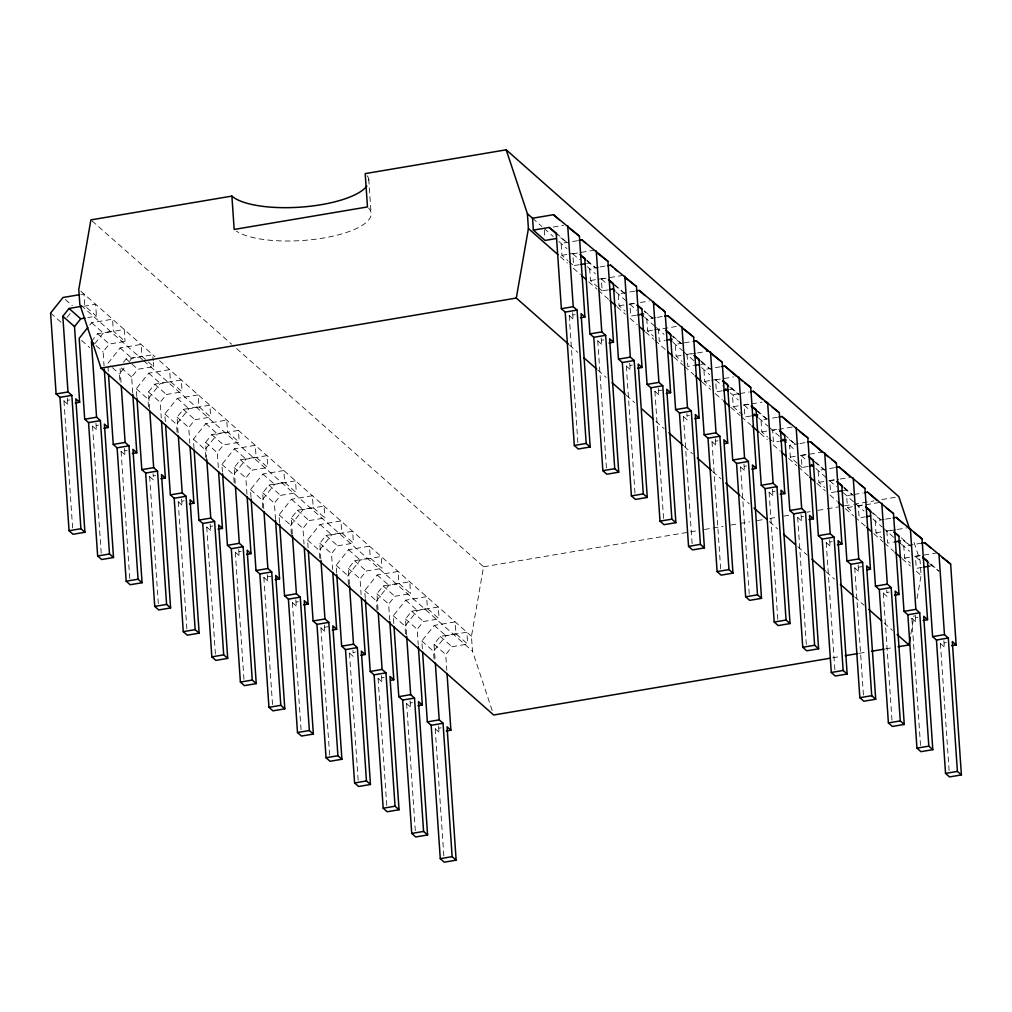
<?xml version="1.0" encoding="UTF-8"?>
<svg xmlns="http://www.w3.org/2000/svg" width="1012" height="1012" viewBox="0 0 1012 1012"><rect width="100%" height="100%" fill="white"/><g stroke="black" fill="none" stroke-linecap="round" stroke-linejoin="round"><path stroke-width="0.75" stroke-dasharray="5 3.75" d="M492.199 710.551L472.477 651.133L471.465 636.27L483.572 566.771L232.836 345.269M910.851 634.119L914.076 615.587M917.049 598.598L921.084 575.436L920.072 560.559L913.166 539.763M67.07 317.401L70.891 312.594M89.701 325.13L91.611 322.727L112.534 319.197L113.344 331.076L125.033 341.398L109.309 344.055L103.097 351.847L104.059 366.04M91.409 341.525L97.62 333.72L113.344 331.076M94.698 343.852L103.3 333.062L124.223 329.532L125.033 341.398M132.724 392.833L131.649 377.071L137.86 369.266L153.584 366.622L141.895 356.287L141.085 344.422L120.162 347.951L107.74 363.536L111.244 366.635M123.502 362.283L126.171 358.944L141.895 356.287M119.846 380.082L119.429 373.871L126.12 365.471M129.941 360.677L131.851 358.273L152.774 354.744L153.179 360.677M136.822 396.54L136.291 388.76L148.713 373.175L169.636 369.646L170.446 381.511L182.135 391.834L166.411 394.49L160.2 402.283L161.275 418.057M149.687 409.303L148.511 391.96L154.722 384.168L170.446 381.511M148.511 406.862L147.98 399.082L160.402 383.497L181.325 379.968L182.135 391.834M165.373 421.764L164.842 413.984L177.264 398.386L198.188 394.857L198.997 406.735L210.686 417.058L194.962 419.714L188.751 427.507L189.826 443.269M178.137 432.946L177.062 417.184L183.261 409.392L198.997 406.735M177.062 432.086L176.531 424.306L188.953 408.721L209.876 405.192L210.686 417.058M194.026 448.531L193.393 439.195L205.803 423.611L226.739 420.081L227.548 431.947L239.237 442.282L223.5 444.938L217.302 452.731L218.377 468.493M206.79 459.739L205.6 442.396L211.812 434.603L227.548 431.947M205.613 457.31L205.082 449.53L217.504 433.946L238.427 430.404L239.237 442.282M222.463 472.199L221.944 464.419L234.354 448.835L255.29 445.305L256.099 457.171L267.788 467.493L252.051 470.15L245.84 477.942L247.029 495.285M235.227 483.394L234.151 467.62L240.363 459.827L256.099 457.171M234.164 482.522L233.633 474.742L246.042 459.157L266.978 455.628L267.788 467.493M251.014 497.423L250.483 489.644L262.905 474.059L283.841 470.517L284.65 482.395L296.339 492.717L280.602 495.374L274.391 503.166L275.58 520.51M263.778 508.606L262.703 492.844L268.914 485.052L284.65 482.395M262.703 507.746L262.184 499.966L274.594 484.381L295.529 480.852L296.339 492.717M279.565 522.635L279.034 514.855L291.456 499.27L312.392 495.741L313.189 507.607L324.89 517.942L309.153 520.598L302.942 528.39L304.017 544.152M292.329 533.83L291.254 518.055L297.465 510.263L313.189 507.607M291.367 534.526L290.722 525.19L303.145 509.605L324.08 506.063L324.89 517.942M308.116 547.859L307.585 540.079L320.007 524.494L340.93 520.965L341.74 532.831L353.441 543.153L337.704 545.81L331.493 553.602L332.568 569.376M320.88 559.054L319.805 543.28L326.016 535.487L341.74 532.831M319.805 558.181L319.273 550.401L331.696 534.817L352.631 531.287L353.441 543.153M336.667 573.083L336.136 565.303L348.558 549.718L369.481 546.176L370.291 558.055L381.979 568.377L366.255 571.034L360.044 578.826L361.12 594.601M349.431 584.266L348.356 568.504L354.567 560.711L370.291 558.055M348.47 584.961L347.824 575.626L360.247 560.041L381.17 556.511L381.979 568.377M365.256 598.332L364.725 590.553L377.147 574.968L398.07 571.438L398.88 583.304L410.568 593.639L394.844 596.283L388.633 604.075L389.709 619.85M378.02 609.528L376.945 593.753L383.156 585.961L398.88 583.304M377.046 610.211L376.413 600.875L388.836 585.29L409.759 581.761L410.568 593.639M393.807 623.556L393.276 615.777L405.698 600.192L426.621 596.663L427.431 608.528L439.119 618.851L423.395 621.507L417.184 629.3L418.26 645.074M406.571 634.739L405.496 618.977L411.707 611.185L427.431 608.528M405.496 633.879L404.964 626.099L417.387 610.514L438.31 606.985L439.119 618.851M422.358 648.768L421.827 641.001L434.249 625.403L455.172 621.874L455.982 633.752L467.67 644.075L451.947 646.731L445.735 654.524L446.811 670.286M435.008 658.382L434.047 644.189L440.258 636.396L455.982 633.752M434.047 659.103L433.515 651.323L445.938 635.738L466.861 632.209L467.67 644.075M80.96 294.454L83.945 293.948L84.755 305.814L96.444 316.149L87.867 317.591M83.68 306.294L95.634 304.27L96.444 316.149M553.21 227.055L563.671 225.284M577.548 240.692L561.103 243.462L561.913 255.328L567.757 260.501M561.913 255.328L567.631 254.366M569.06 254.126L577.637 252.684M579.319 264.689L573.602 265.663L572.792 253.784L593.728 250.255M586.479 263.487L589.338 263.006L596.447 268.547M598.623 267.168L589.654 268.686L590.464 280.552L597.472 286.75M600.116 266.915L607.592 265.65M590.464 280.552L606.188 277.895M607.87 289.913L602.153 290.874L601.343 279.008L622.266 275.479M634.688 291.165L618.243 293.935L619.053 305.801L624.897 310.975M619.053 305.801L627.63 304.359M629.059 304.119L634.777 303.157M636.459 315.162L630.742 316.136L629.932 304.258L634.423 303.511M640.394 302.499L649.362 300.981M72.624 527.986L63.958 400.891L69.891 399.892M577.877 442.725L569.212 315.617L575.145 314.618M63.958 400.891L67.804 404.281L70.764 403.788M569.212 315.617L573.058 319.02L576.03 318.514M655.763 317.641L646.794 319.159L647.604 331.025L653.448 336.186M657.256 317.388L664.732 316.123M647.604 331.025L653.322 330.064M654.751 329.823L663.328 328.369M676.421 326.459L658.483 329.482L659.293 341.348L665.01 340.386M101.213 553.235L92.547 426.141L98.48 425.141M606.428 467.936L597.763 340.842L603.696 339.842M92.547 426.141L96.393 429.531L99.353 429.037M597.763 340.842L601.609 344.232L604.581 343.738M682.822 343.119L675.346 344.371L676.155 356.249L681.999 361.41M684.314 342.866L693.283 341.348M676.155 356.249L684.732 354.795M686.161 354.554L691.879 353.593M696.003 353.188L687.034 354.706L687.844 366.572L693.562 365.61M697.496 352.935L707.957 351.177M129.764 578.459L121.098 451.365L127.031 450.365M634.979 493.16L626.314 366.066L632.247 365.066M121.098 451.365L124.944 454.755L127.904 454.262M626.314 366.066L630.16 369.456L633.132 368.963M700.709 364.396L703.568 363.915L710.69 369.469M720.342 366.825L703.897 369.595L704.706 381.473L710.551 386.635M704.706 381.473L710.424 380.499M711.853 380.259L720.43 378.817M722.113 390.834L716.395 391.796L715.585 379.917L733.523 376.894M158.315 603.683L149.649 476.576L155.582 475.577M663.568 518.41L654.903 391.315L662.316 390.063M654.903 391.315L658.749 394.718L661.721 394.212M729.26 389.62L732.119 389.139L739.241 394.68L729.892 386.42M738.418 393.807L732.448 394.819L733.257 406.685L742.606 414.945M739.911 393.554L748.88 392.049M733.257 406.685L741.834 405.243M743.263 405.002L748.981 404.028M750.664 416.046L744.946 417.02L744.136 405.142L750.107 404.13M751.612 403.877L762.074 402.118M186.866 628.895L178.201 501.8L184.133 500.801M692.119 543.634L683.454 416.539L689.387 415.54M178.201 501.8L182.046 505.203L185.006 504.697M777.431 417.26L760.999 420.043L761.808 431.909L767.653 437.07M761.808 431.909L770.385 430.454M771.814 430.214L777.532 429.252M792.118 427.089L772.687 430.366L773.497 442.231L779.215 441.27M215.417 654.119L206.752 527.024L212.684 526.025M720.67 568.858L712.005 441.751L717.938 440.751M206.752 527.024L210.597 530.414L213.557 529.921M712.005 441.751L715.851 445.153L718.811 444.647M797.367 463.319L790.347 457.133L789.537 445.255L798.506 443.749M800.011 443.496L807.475 442.231M790.347 457.133L798.936 455.678M800.365 455.438L806.083 454.477M807.766 466.494L802.048 467.455L801.238 455.59L822.161 452.048M243.968 679.343L235.303 552.236L241.235 551.236M749.222 594.069L740.556 466.975L746.489 465.975M235.303 552.236L239.148 555.639L242.108 555.133M740.556 466.975L744.402 470.378L747.362 469.872M834.533 467.708L818.088 470.479L818.898 482.344L824.742 487.506M818.898 482.344L827.487 480.902M828.917 480.662L834.634 479.688M836.317 491.705L830.586 492.68L829.777 480.801L838.746 479.296M840.251 479.043L850.712 477.272M272.519 704.554L263.854 577.46L271.267 576.207M777.773 619.293L769.107 492.199L775.04 491.2M263.854 577.46L267.687 580.863L270.659 580.357M769.107 492.199L772.953 495.589L775.913 495.096M843.464 490.504L846.323 490.023L853.445 495.564M852.623 494.691L846.639 495.703L847.449 507.569L853.293 512.73M854.115 494.438L863.084 492.92M483.572 566.771L696.661 530.807M704.441 529.491L723.099 526.341M730.879 525.038L738.659 523.723M740.215 523.457L749.55 521.888M757.318 520.573L763.541 519.523M769.765 518.473L775.989 517.423M783.769 516.107L791.536 514.792M807.095 512.173L810.207 511.642M817.974 510.339L825.754 509.023M827.31 508.758L838.202 506.923M844.425 505.873L852.193 504.558M853.748 504.292L873.976 500.889M881.756 499.574L895.746 497.208M847.449 507.569L856.025 506.126M857.468 505.873L863.185 504.912M879.264 502.496L858.328 506.025L859.137 517.891L864.855 516.93M301.057 729.778L292.392 602.684L298.325 601.685M806.324 644.517L797.658 517.423L803.591 516.411M292.392 602.684L296.238 606.074L299.21 605.581M797.658 517.423L801.504 520.813L804.464 520.307M884.159 519.409L875.19 520.914L876 532.793L881.844 537.954M885.652 519.156L893.128 517.891M876 532.793L884.577 531.338M886.006 531.098L891.736 530.136M895.848 529.731L886.879 531.249L887.688 543.115L893.406 542.154M897.34 529.478L907.815 527.707M329.608 755.003L320.943 627.908L328.369 626.656M834.875 669.729L826.209 542.634L832.142 541.635M320.943 627.908L324.789 631.298L327.762 630.792M826.209 542.634L830.055 546.037L833.015 545.531M921.717 543.14L903.779 546.176L904.589 558.042L910.433 563.203M904.589 558.042L913.166 556.6M914.595 556.36L920.325 555.386M921.995 567.403L916.277 568.365L915.468 556.499L936.404 552.969M358.159 780.214L349.494 653.119L355.427 652.12M863.426 694.953L854.76 567.858L862.173 566.606M854.76 567.858L858.606 571.249L861.566 570.755M929.155 566.201L932.014 565.721L939.123 571.261L929.775 563.001M386.748 805.476L378.083 678.382L384.016 677.37M891.977 720.177L883.312 593.083L889.232 592.083M378.083 678.382L381.929 681.772L384.902 681.266M415.299 830.688L406.634 703.593L412.567 702.594M920.515 745.401L911.85 618.294L917.783 617.295M406.634 703.593L410.48 706.996L413.44 706.49M911.85 618.294L915.696 621.697L918.668 621.191M832.749 657.787L840.529 656.484M859.188 653.335L866.968 652.019M885.639 648.869L893.406 647.553M443.851 855.912L435.185 728.817L441.118 727.818M949.104 770.651L940.439 643.556L946.372 642.557M435.185 728.817L439.031 732.207L441.991 731.714M940.439 643.556L944.285 646.946L947.257 646.453M560.787 237.782L566.72 242.399M624.999 293.771L614.373 285.131M652.398 318.097L644.138 311.418M680.949 343.321L672.689 336.629M766.603 418.981L757.166 411.264M789.221 439.575L795.154 444.205M824.894 470.34L815.432 462.737M880.807 519.864L872.534 513.173M903.425 540.459L909.358 545.076M556.208 233L566.733 242.298M587.099 260.286L595.284 267.522M614.486 284.473L623.835 292.734M644.239 310.76L652.424 317.996M672.79 335.984L680.975 343.207M701.341 361.208L709.526 368.431M757.267 410.606L766.615 418.867M784.654 434.793L795.166 444.091M815.533 462.079L823.717 469.315M844.084 487.303L852.268 494.526M872.635 512.527L880.819 519.751M901.186 537.739L910.534 545.999M586.998 260.944L589.338 263.006M701.227 361.853L703.568 363.915M729.778 387.077L732.119 389.139M843.983 487.961L846.323 490.023M929.674 563.646L932.014 565.721M532.552 218.238L541.901 226.498M544.241 228.573L553.235 236.517M558.852 241.476L566.948 248.623M572.792 253.784L579.534 259.742M587.403 266.7L595.499 273.847M601.343 279.008L606.972 283.98M615.992 291.949L627.592 302.196M629.932 304.258L636.674 310.216M644.543 317.173L654.979 326.383M656.143 327.42L664.1 334.453M673.094 342.385L682.354 350.569M683.53 351.607L693.777 360.664M701.645 367.609L709.741 374.756M715.585 379.917L722.328 385.876M730.196 392.833L738.292 399.98M744.136 405.142L749.753 410.113M758.747 418.057L768.007 426.229M769.171 427.266L779.43 436.324M789.537 445.255L795.394 450.416M801.238 455.59L806.855 460.549M815.849 468.493L827.449 478.739M829.777 480.801L836.532 486.759M843.274 492.717L854.824 502.926M856 503.963L863.957 510.984M872.939 518.928L882.211 527.113M883.375 528.15L893.647 537.22M901.528 544.178L909.624 551.338M915.468 556.499L920.072 560.559M568.934 261.526L573.602 265.663M598.649 287.787L602.153 290.874M768.816 438.107L772.32 441.207M798.531 464.356L802.048 467.455M560.344 256.77L567.441 263.031M573.349 268.256L580.445 274.53M588.731 281.842L597.004 289.154M598.193 290.204L608.832 299.603M617.118 306.914L625.391 314.226M630.122 318.413L637.218 324.675M645.504 331.987L653.777 339.311M654.966 340.348L665.605 349.747M673.891 357.072L683.353 365.421M684.529 366.47L693.992 374.832M702.277 382.144L710.551 389.456M715.282 393.63L722.378 399.904M730.664 407.216L740.126 415.578M741.303 416.615L750.765 424.977M760.227 433.338L767.324 439.6M773.244 444.825L780.341 451.099M788.614 458.411L796.899 465.722M798.076 466.772L808.714 476.171M817 483.483L825.273 490.807M830.004 494.982L837.101 501.244M845.387 508.568L853.66 515.88M854.849 516.917L865.488 526.329M873.773 533.64L883.236 542.002M884.412 543.039L893.874 551.401M902.16 558.713L910.433 566.024M916.353 571.249L921.084 575.436M683.454 416.539L687.3 419.929L686.87 413.63M883.312 593.083L887.144 596.473L886.714 590.16M569.516 345.067L577.801 352.378M597.902 370.152L606.188 377.463M626.289 395.224L634.575 402.536M655.852 421.346L664.138 428.658M684.238 446.418L692.524 453.73M712.625 471.491L720.911 478.802M741.012 496.563L749.297 503.875M769.398 521.648L777.684 528.96M797.785 546.72L807.247 555.082M826.171 571.793L834.457 579.104M854.558 596.865L864.02 605.227M884.134 622.987L892.407 630.299M92.092 220.932L231.647 344.219M80.846 291.216L155.026 356.73M159.516 360.702L471.465 636.27M80.985 305.308L142.49 359.639M143.666 360.677L472.477 651.133M65.363 299.539L72.371 305.738M91.611 322.727L103.3 333.062M120.162 347.951L131.851 358.273M148.713 373.175L160.402 383.497M177.264 398.386L188.953 408.721M205.803 423.611L217.504 433.946M234.354 448.835L246.042 459.157M262.905 474.059L274.594 484.381M291.456 499.27L303.145 509.605M320.007 524.494L331.696 534.817M348.558 549.718L360.247 560.041M377.147 574.968L388.836 585.29M405.698 600.192L417.387 610.514M434.249 625.403L445.938 635.738M97.62 333.72L109.309 344.055M126.171 358.944L130.839 363.08M132.015 364.105L137.86 369.266M154.722 384.168L166.411 394.49M183.261 409.392L194.962 419.714M211.812 434.603L223.5 444.938M240.363 459.827L252.051 470.15M268.914 485.052L280.602 495.374M297.465 510.263L309.153 520.598M326.016 535.487L337.704 545.81M354.567 560.711L366.255 571.034M383.156 585.961L394.844 596.283M411.707 611.185L423.395 621.507M440.258 636.396L451.947 646.731M96.077 345.649L103.097 351.847M131.649 377.071L119.96 366.736L121.035 382.511M148.511 391.96L160.2 402.283M177.062 417.184L188.751 427.507M205.6 442.396L217.302 452.731M234.151 467.62L245.84 477.942M262.703 492.844L274.391 503.166M291.254 518.055L302.942 528.39M319.805 543.28L331.493 553.602M348.356 568.504L360.044 578.826M376.945 593.753L388.633 604.075M405.496 618.977L417.184 629.3M434.047 644.189L445.735 654.524M50.6 313.062L61.125 322.36M81.529 340.386L89.714 347.609M112.408 367.672L119.429 373.871M136.291 388.76L147.98 399.082M164.842 413.984L176.531 424.306M193.393 439.195L205.082 449.53M221.944 464.419L233.633 474.742M250.483 489.644L262.184 499.966M279.034 514.855L290.722 525.19M307.585 540.079L319.273 550.401M336.136 565.303L347.824 575.626M364.725 590.553L376.413 600.875M393.276 615.777L404.964 626.099M421.827 641.001L433.515 651.323M149.649 476.576L153.495 479.979L153.065 473.755M349.494 653.119L353.34 656.522L352.922 650.299M943.854 640.647L944.285 646.946M915.265 615.385L915.696 621.697M858.176 564.949L858.606 571.249M829.625 539.725L830.055 546.037M801.074 514.501L801.504 520.813M772.523 489.289L772.953 495.589M743.972 464.065L744.402 470.378M715.421 438.841L715.851 445.153M658.319 388.406L658.749 394.718M629.73 363.156L630.16 369.456M601.179 337.932L601.609 344.232M572.628 312.708L573.058 319.02M544.342 230.053L544.747 235.986M438.601 725.996L439.031 732.207M410.062 700.772L410.48 706.996M368.747 179.124L371.012 212.469M381.511 675.548L381.929 681.772M324.371 625.074L324.789 631.298M295.82 599.85L296.238 606.074M267.269 574.639L267.687 580.863M238.718 549.415L239.148 555.639M210.167 524.191L210.597 530.414M181.616 498.979L182.046 505.203M153.28 362.169L153.584 366.622M124.514 448.531L124.944 454.755M107.955 366.648L108.271 371.315M95.963 423.32L96.393 429.531M67.374 398.058L67.804 404.281M367.179 175.734A70.486 22.365 -3.9 0 1 368.267 183.551M368.545 207.991A70.486 22.365 -3.9 0 1 324.46 237.858A70.486 22.365 -3.9 0 1 236.378 231.128"/><path stroke-width="1.5" d="M568.339 344.029L516.297 298.059L528.416 228.56L527.391 213.684L506.19 149.814L365.193 173.609L367.47 206.941L234.177 229.446L231.9 196.1L90.903 219.895L78.784 289.394L79.796 304.258L101.01 368.14L493.679 715.016L829.638 658.319M898.074 646.769L908.966 644.935L910.307 637.206M79.467 294.707L63.022 297.477L50.6 313.062L56.115 393.959L59.961 397.349L69.056 530.731L73.054 534.26L84.919 532.261L80.909 528.719L71.827 395.35L67.981 391.96L62.82 316.263L69.031 308.47L81.896 306.294M75.217 403.029L79.67 402.283L74.508 326.585L80.72 318.793L85.008 318.072M87.791 327.534L79.189 338.324L84.704 419.208L88.55 422.611L97.645 555.98L101.643 559.51L113.508 557.511L104.413 424.142L108.259 427.532L103.806 428.291M527.391 213.684L532.552 218.238L553.488 214.708L579.408 236.125L584.923 317.022L580.471 317.768M532.552 218.238L533.362 230.116L549.099 227.46L556.208 233L561.369 308.685L565.215 312.088L574.31 445.457L578.307 448.999L590.173 446.988L581.078 313.619L584.923 317.022M556.499 238.503L545.051 240.439L533.362 230.116M579.041 240.439L582.026 239.933L607.959 261.349L613.474 342.233L609.022 342.992M580.749 264.448L585.037 263.727M607.592 265.65L610.578 265.157L636.51 286.56L642.025 367.457L637.573 368.204M101.01 368.14L516.297 298.059M609.3 289.672L613.588 288.951M636.181 290.912L639.167 290.406L665.099 311.822L670.614 392.707L666.162 393.466M56.115 393.959L67.981 391.96M561.369 308.685L573.235 306.687L577.08 310.089L586.176 443.458L590.173 446.988M59.961 397.349L71.827 395.35M565.215 312.088L577.08 310.089M637.889 314.922L643.607 313.96M664.732 316.123L667.718 315.63L693.65 337.034L699.165 417.931L694.713 418.677M84.704 419.208L96.57 417.21L100.416 420.6L109.498 553.981L113.508 557.511M589.92 333.909L601.786 331.911L605.631 335.301L614.727 468.682L618.724 472.212L606.858 474.211L602.861 470.681L593.766 337.312L589.92 333.909L584.759 258.224L580.015 254.531M593.766 337.312L605.631 335.301M88.55 422.611L100.416 420.6M666.44 340.146L672.158 339.184M693.283 341.348L696.269 340.842L722.201 362.258L727.717 443.155L724.744 443.648M113.255 444.432L125.121 442.434L128.954 445.824L138.049 579.193L142.059 582.735L130.194 584.734L126.184 581.204L117.101 447.823L113.255 444.432L108.486 374.427M618.471 359.133L630.337 357.135L634.182 360.525L643.278 493.894L647.275 497.436L635.409 499.435L631.412 495.905L622.317 362.524L618.471 359.133L613.31 283.449L608.566 279.742M117.101 447.823L128.954 445.824M622.317 362.524L634.182 360.525M132.357 453.502L136.81 452.756L132.825 394.414M694.991 365.37L699.279 364.649M721.834 366.572L724.82 366.066L750.752 387.482L756.268 468.366L751.815 469.125M141.806 469.657L153.672 467.645L157.505 471.048L166.6 604.417L170.598 607.946L158.745 609.958L154.735 606.416L145.652 473.047L141.806 469.657L136.924 398.095M647.06 384.383L658.926 382.384L662.771 385.774L671.867 519.156L675.864 522.685L663.998 524.684L660.001 521.155L650.906 387.786L647.06 384.383L641.899 308.698L637.155 305.004M145.652 473.047L157.505 471.048M650.906 387.786L662.771 385.774M160.908 478.727L165.361 477.98L161.49 421.207M723.542 390.581L727.83 389.86M750.385 391.796L753.371 391.29L779.303 412.706L784.819 493.59L780.366 494.337M170.358 494.868L182.211 492.869L186.056 496.26L195.152 629.641L199.149 633.17L187.296 635.169L183.286 631.64L174.19 498.271L170.358 494.868L165.576 424.863M675.611 409.607L687.477 407.608L691.322 410.998L700.405 544.367L704.415 547.909L692.55 549.908L688.552 546.379L679.457 412.997L675.611 409.607L670.45 333.922L665.706 330.216M174.19 498.271L186.056 496.26M679.457 412.997L691.322 410.998M189.459 503.951L193.912 503.192L190.041 446.431M69.056 530.731L80.909 528.719M574.31 445.457L586.176 443.458M752.093 415.805L757.811 414.844M778.936 417.007L781.922 416.501L807.854 437.918L813.37 518.814L808.917 519.561M198.909 520.092L210.762 518.093L214.607 521.484L223.703 654.853L227.7 658.395L215.847 660.393L211.837 656.864L202.742 523.482L198.909 520.092L194.127 450.087M704.162 434.831L716.028 432.82L719.874 436.223L728.956 569.592L732.966 573.134L721.101 575.132L717.103 571.59L708.008 438.221L704.162 434.831L699.001 359.133L694.257 355.44M202.742 523.482L214.607 521.484M708.008 438.221L719.874 436.223M218.01 529.162L222.45 528.416L218.592 471.643M602.861 470.681L614.727 468.682M97.645 555.98L109.498 553.981M780.644 441.03L786.362 440.068M807.475 442.231L810.473 441.725L836.393 463.142L841.908 544.026L837.468 544.785M227.447 545.316L239.313 543.305L243.158 546.708L252.254 680.077L256.251 683.619L244.385 685.617L240.388 682.075L231.293 548.706L227.447 545.316L222.577 473.755M732.713 460.043L744.579 458.044L748.412 461.434L757.507 594.816L761.517 598.345L749.652 600.356L745.642 596.814L736.559 463.445L732.713 460.043L727.552 384.358L722.808 380.664M231.293 548.706L243.158 546.708M736.559 463.445L748.412 461.434M246.561 554.386L251.001 553.64L247.13 496.867M126.184 581.204L138.049 579.193M631.412 495.905L643.278 493.894M809.195 466.254L813.484 465.52M836.026 467.455L839.024 466.949L864.944 488.366L870.459 569.25L867.499 569.756M255.998 570.528L267.864 568.529L271.709 571.919L280.805 705.301L284.802 708.83L272.936 710.841L268.939 707.299L259.844 573.93L255.998 570.528L251.128 498.979M761.264 485.267L773.13 483.268L776.963 486.658L786.058 620.04L790.056 623.569L778.203 625.568L774.193 622.038L765.11 488.657L761.264 485.267L756.103 409.582L751.359 405.875M259.844 573.93L271.709 571.919M765.11 488.657L776.963 486.658M275.112 579.61L279.552 578.851L275.58 520.51M154.735 606.416L166.6 604.417M660.001 521.155L671.867 519.156M837.746 491.465L842.035 490.744M864.577 492.667L867.575 492.161L893.495 513.577L899.01 594.474L894.57 595.22M284.549 595.752L296.415 593.753L300.26 597.143L309.356 730.525L313.353 734.054L301.487 736.053L297.49 732.524L288.395 599.142L284.549 595.752L279.679 524.191M789.815 510.491L801.668 508.479L805.514 511.882L814.609 645.251L818.607 648.793L806.754 650.792L802.744 647.263L793.648 513.881L789.815 510.491L784.654 434.793L779.91 431.099M288.395 599.142L300.26 597.143M793.648 513.881L805.514 511.882M303.651 604.822L308.103 604.075L304.232 547.315M183.286 631.64L195.152 629.641M688.552 546.379L700.405 544.367M866.297 516.689L870.586 515.968M893.128 517.891L896.126 517.385L922.046 538.801L927.561 619.698L923.108 620.445M313.1 620.976L324.966 618.964L328.811 622.367L337.907 755.736L341.904 759.278L330.038 761.277L326.041 757.735L316.946 624.366L313.1 620.976L308.331 550.971M818.366 535.702L830.219 533.703L834.065 537.106L843.16 670.475L847.158 674.005L835.305 676.016L831.295 672.474L822.199 539.105L818.366 535.702L813.205 460.017L808.449 456.323M316.946 624.366L328.811 622.367M822.199 539.105L834.065 537.106M332.202 630.046L336.654 629.3L332.784 572.526M211.837 656.864L223.703 654.853M717.103 571.59L728.956 569.592M894.836 541.913L900.566 540.939M921.717 543.14L924.702 542.647L950.635 564.051L956.15 644.948L951.697 645.694M341.651 646.187L353.517 644.189L357.362 647.591L366.458 780.96L370.455 784.49L358.59 786.501L354.592 782.959L345.497 649.59L341.651 646.187L336.768 574.639M846.905 560.926L858.771 558.928L862.616 562.318L871.712 695.699L875.709 699.229L863.843 701.227L859.846 697.698L850.75 564.329L846.905 560.926L841.756 485.241L837 481.548M345.497 649.59L357.362 647.591M850.75 564.329L862.616 562.318M360.753 655.27L365.205 654.511L361.335 597.75M240.388 682.075L252.254 680.077M745.642 596.814L757.507 594.816M923.425 567.163L929.155 566.201M370.24 671.449L382.106 669.438L385.952 672.841L395.047 806.21L399.044 809.752L387.179 811.75L383.181 808.221L374.086 674.84L370.24 671.449L365.357 599.888M875.456 586.15L887.322 584.152L891.167 587.542L900.263 720.911L904.26 724.453L892.394 726.452L888.397 722.922L879.301 589.541L875.456 586.15L870.295 510.453L865.551 506.759M879.301 589.541L891.167 587.542M374.086 674.84L385.952 672.841M390.822 680.266L393.794 679.773L389.822 621.431M268.939 707.299L280.805 705.301M774.193 622.038L786.058 620.04M398.791 696.661L410.657 694.662L414.503 698.065L423.585 831.434L427.595 834.963L415.73 836.975L411.732 833.433L402.637 700.064L398.791 696.661L394.022 626.668M904.007 611.362L915.873 609.363L919.718 612.766L928.814 746.135L932.811 749.664L920.945 751.676L916.948 748.134L907.853 614.765L904.007 611.362L898.846 535.677L894.102 531.983M402.637 700.064L414.503 698.065M907.853 614.765L919.718 612.766M417.893 705.743L422.346 704.984L418.361 646.643M297.49 732.524L309.356 730.525M802.744 647.263L814.609 645.251M427.342 721.885L439.208 719.886L443.054 723.276L452.136 856.658L456.146 860.187L444.281 862.186L440.283 858.657L431.188 725.288L427.342 721.885L422.573 651.88M932.596 636.624L944.462 634.625L948.307 638.015L957.403 771.384L961.4 774.926L949.534 776.925L945.537 773.396L936.442 640.014L932.596 636.624L927.435 560.926L922.691 557.232M431.188 725.288L443.054 723.276M936.442 640.014L948.307 638.015M845.197 655.687L857.645 653.588M871.636 651.235L884.083 649.135M446.444 730.968L450.897 730.209L447.026 673.448M326.041 757.735L337.907 755.736M831.295 672.474L843.16 670.475M354.592 782.959L366.458 780.96M859.846 697.698L871.712 695.699M888.397 722.922L900.263 720.911M383.181 808.221L395.047 806.21M411.732 833.433L423.585 831.434M916.948 748.134L928.814 746.135M440.283 858.657L452.136 856.658M945.537 773.396L957.403 771.384M569.92 228.737L579.408 236.125M597.282 253.025L607.959 261.349M624.644 277.326L636.51 286.56M653.233 302.575L665.099 311.822M684.163 329.646L693.65 337.034M711.525 353.947L722.201 362.258M737.697 377.312L742.441 381.018M744.819 382.865L750.752 387.482M765.059 401.612L767.438 403.459M772.181 407.153L779.303 412.706M799.543 431.454L807.854 437.918M825.716 454.831L828.094 456.678M831.649 459.448L836.393 463.142M859.011 483.736L864.944 488.366M886.385 508.037L893.495 513.577M913.747 532.337L922.046 538.801M942.336 557.587L950.635 564.051M506.19 149.814L898.858 496.69L909.712 529.365M553.488 214.708L559.332 219.87M582.026 239.933L585.543 243.032M610.578 265.157L612.918 267.219M615.258 269.281L617.598 271.342M639.167 290.406L645.011 295.567M667.718 315.63L674.738 321.816M696.269 340.842L707.957 351.177M724.82 366.066L736.508 376.388M753.371 391.29L762.719 399.55M781.922 416.501L790.106 423.737M810.473 441.725L822.161 452.048M839.024 466.949L849.536 476.235M867.575 492.161L876.923 500.434M896.126 517.385L903.134 523.583M924.702 542.647L930.559 547.808M549.099 227.46L557.27 234.683M581.154 255.77L585.822 259.907M608.528 279.97L613.209 284.094M637.117 305.219L641.798 309.343M666.832 331.468L671.513 335.604M694.219 355.655L700.064 360.816M722.77 380.879L728.615 386.04M751.321 406.103L755.989 410.227M779.872 431.314L784.54 435.451M809.587 457.576L814.268 461.7M836.975 481.763L842.819 486.924M866.689 508.011L871.37 512.148M894.064 532.198L898.745 536.335M922.653 557.448L928.497 562.621M612.614 288.964L614.866 290.95M641.178 314.188L643.417 316.174M669.729 339.412L671.968 341.398M725.705 388.861L727.944 390.847M754.244 414.085L757.621 417.058M782.795 439.297L786.172 442.282M811.346 464.521L813.597 466.507M898.15 541.192L900.402 543.191M528.416 228.56L557.979 254.67M581.634 275.568L586.365 279.755M610.021 300.653L615.928 305.877M639.584 326.762L644.315 330.949M667.971 351.847L672.702 356.022M695.181 375.869L701.088 381.094M723.567 400.954L729.475 406.179M751.954 426.027L759.051 432.288M781.517 452.149L786.248 456.323M809.904 477.221L814.635 481.396M838.29 502.294L843.021 506.468M866.677 527.366L871.408 531.553M895.063 552.451L900.971 557.675M613.474 342.233L609.629 338.843L618.724 472.212M642.025 367.457L638.18 364.054L647.275 497.436M670.614 392.707L666.769 389.316L675.864 522.685M699.165 417.931L695.32 414.54L704.415 547.909M727.717 443.155L723.871 439.752L732.966 573.134M756.268 468.366L752.422 464.976L761.517 598.345M784.819 493.59L780.973 490.2L790.056 623.569M813.37 518.814L809.524 515.412L818.607 648.793M841.908 544.026L838.075 540.636L847.158 674.005M870.459 569.25L866.614 565.86L875.709 699.229M899.01 594.474L895.165 591.071L904.26 724.453M927.561 619.698L923.716 616.295L932.811 749.664M956.15 644.948L952.305 641.545L961.4 774.926M583.709 357.603L596.726 369.102M612.096 382.688L625.112 394.174M641.671 408.797L653.486 419.246M668.869 432.832L683.062 445.369M697.255 457.905L711.449 470.441M725.642 482.99L739.835 495.526M754.029 508.062L767.033 519.548M783.592 534.184L795.419 544.633M811.978 559.256L824.995 570.743M840.365 584.329L853.382 595.828M868.751 609.401L881.768 620.9M897.138 634.486L908.966 644.935M69.031 308.47L80.72 318.793M62.82 316.263L74.508 326.585M93.749 343.587L91.409 341.525L96.57 417.21M79.67 402.283L75.824 398.88L84.919 532.261M136.81 452.756L132.964 449.353L142.059 582.735M165.361 477.98L161.515 474.577L170.598 607.946M193.912 503.192L190.066 499.801L199.149 633.17M222.45 528.416L218.617 525.026L227.7 658.395M251.001 553.64L247.156 550.237L256.251 683.619M279.552 578.851L275.707 575.461L284.802 708.83M308.103 604.075L304.258 600.685L313.353 734.054M336.654 629.3L332.809 625.897L341.904 759.278M365.205 654.511L361.36 651.121L370.455 784.49M393.794 679.773L389.949 676.37L399.044 809.752M422.346 704.984L418.5 701.594L427.595 834.963M450.897 730.209L447.051 726.818L456.146 860.187M938.946 553.728L944.462 634.625M910.357 528.479L915.873 609.363M881.806 503.255L887.322 584.152M853.255 478.031L858.771 558.928M824.704 452.819L830.219 533.703M796.153 427.595L801.668 508.479M767.615 402.371L773.13 483.268M739.064 377.16L744.579 458.044M710.513 351.936L716.028 432.82M681.962 326.712L687.477 407.608M653.41 301.487L658.926 382.384M624.821 276.238L630.337 357.135M596.27 251.014L601.786 331.911M567.719 225.802L573.235 306.687M435.337 663.113L439.208 719.886M406.672 636.32L410.657 694.662M378.235 612.677L382.106 669.438M349.532 585.847L353.517 644.189M320.994 560.623L324.966 618.964M292.443 535.411L296.415 593.753M263.993 511.768L267.864 568.529M235.442 486.544L239.313 543.305M206.79 459.739L210.762 518.093M178.352 436.096L182.211 492.869M149.801 410.885L153.672 467.645M121.25 385.661L125.121 442.434M104.274 369.19L108.259 427.532M366.837 186.031A70.486 22.365 -3.9 0 1 301.487 207.068A70.486 22.365 -3.9 0 1 231.9 196.1"/></g></svg>
